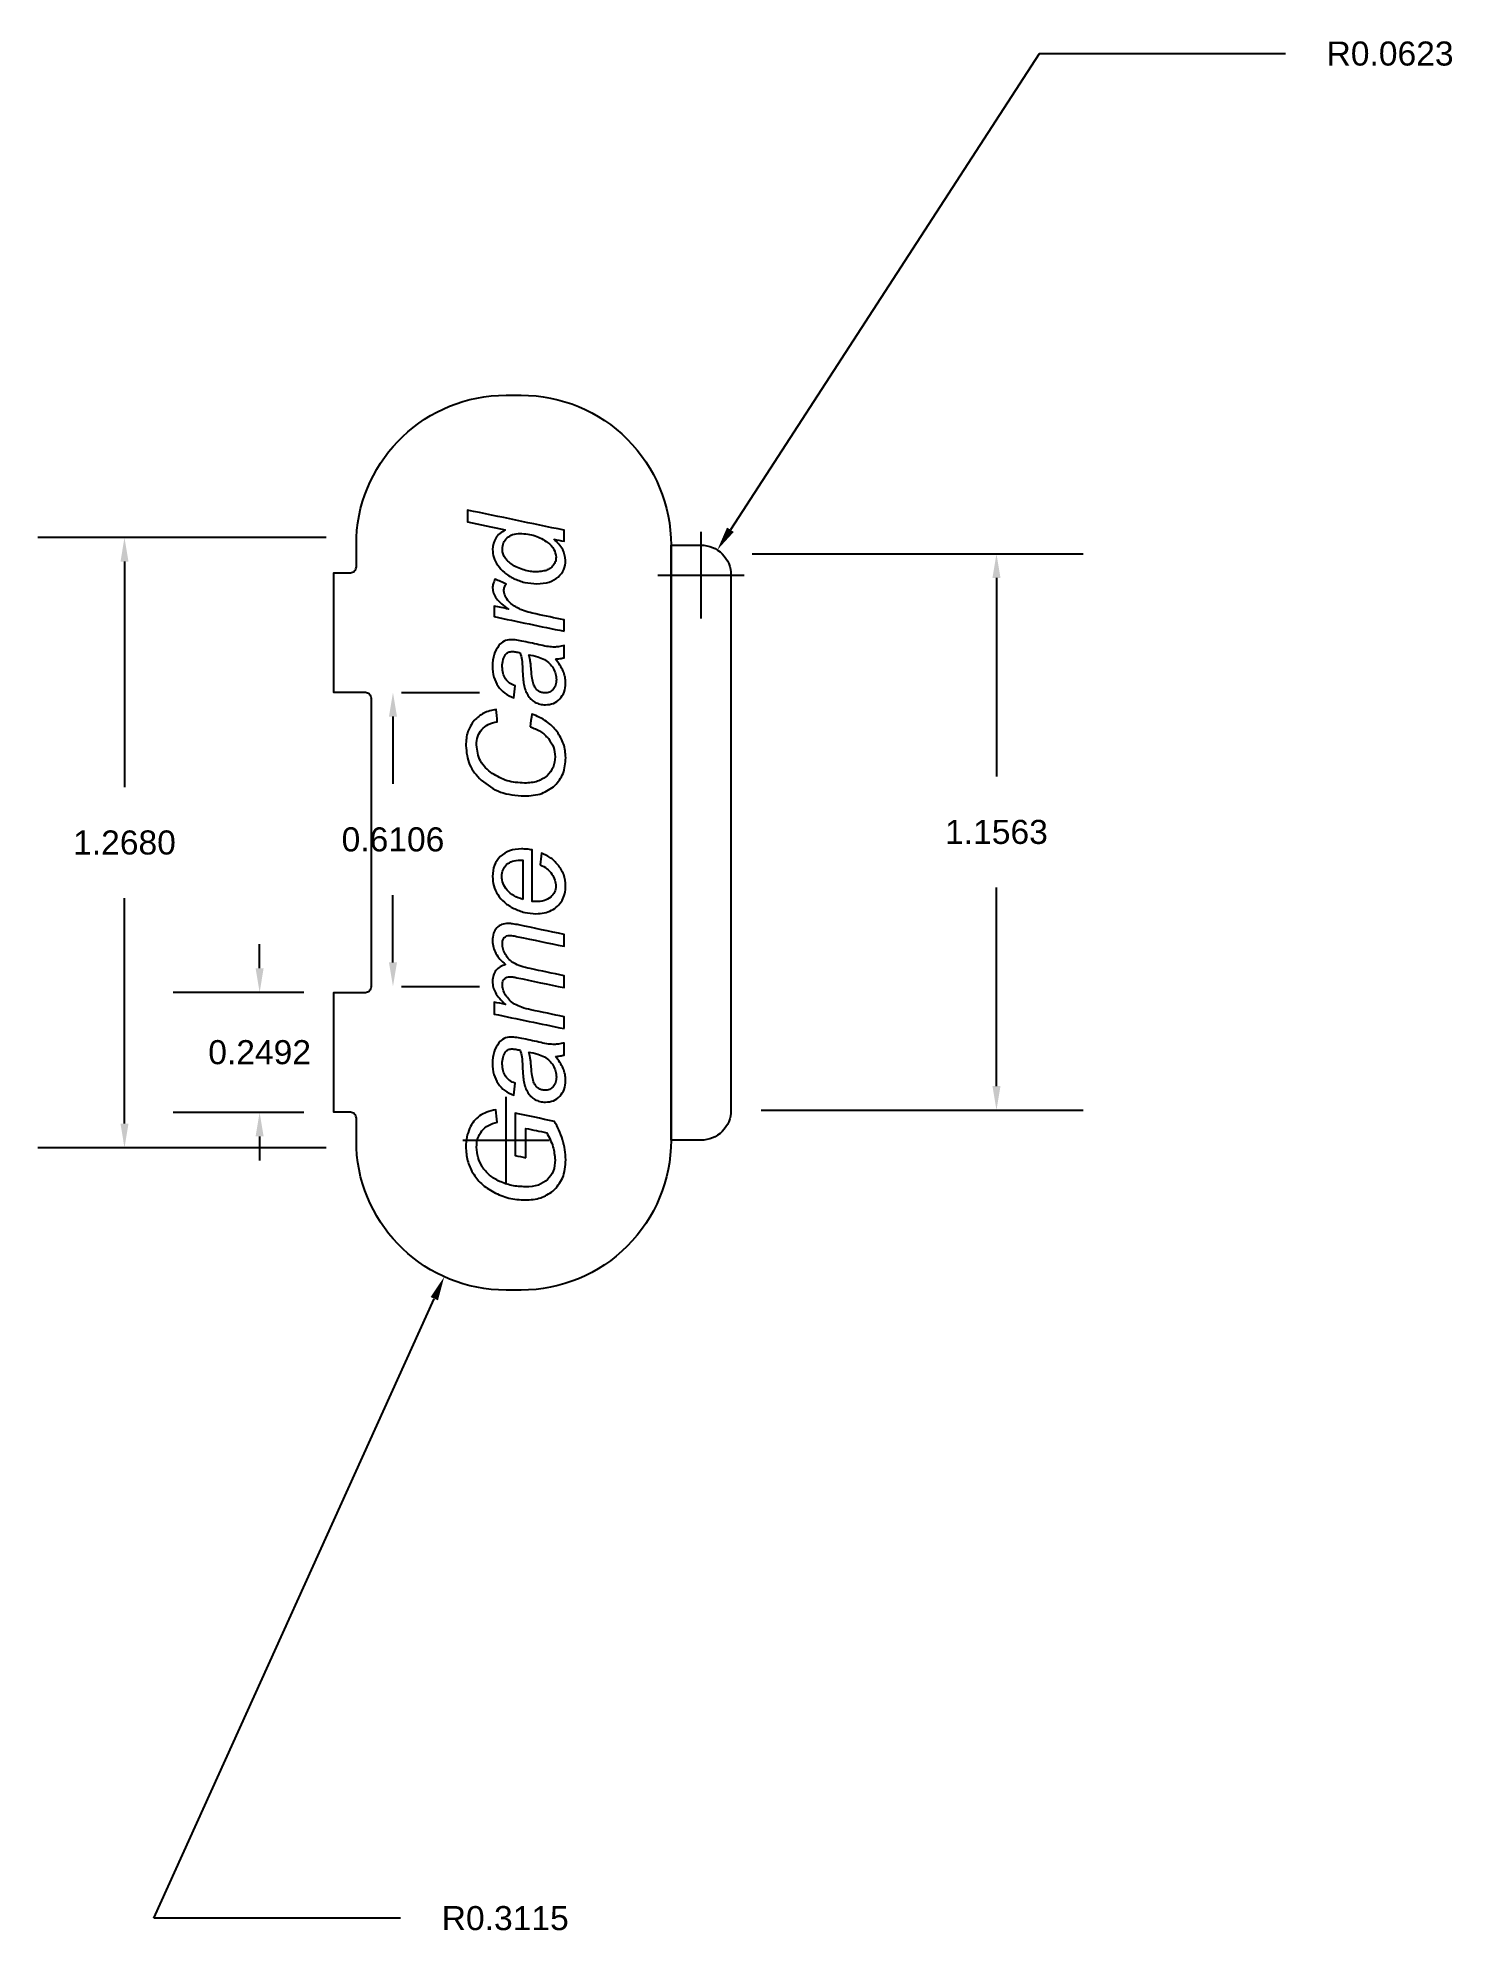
# Model space of a CAD drawing. Header units: inches. Extents: x 7.06 to 10, y 2.69 to 6.63.
import ezdxf

# ---------------------------------------------------------------- set-up
doc = ezdxf.new("R2010")
doc.units = ezdxf.units.IN
doc.header["$MEASUREMENT"] = 0
for name, color, linetype in [('Baza', 1, 'Continuous'), ('Cotare', 3, 'Continuous'), ('Litere', 2, 'Continuous')]:
    doc.layers.add(name, color=color, linetype=linetype)
doc.styles.get("Standard").update_dxf_attribs({"font": 'arial.ttf'})
doc.dimstyles.get("Standard").update_dxf_attribs({"dimtxt": 0.05, "dimasz": 0.05, "dimexe": 0.18, "dimexo": 0.0625, "dimgap": 0.09, "dimtad": 0, "dimtih": 1, "dimtoh": 1, "dimdec": 4, "dimzin": 0, "dimdsep": 46, "dimtxsty": 'Standard', "dimcen": 0.09, "dimadec": 0, "dimazin": 0, "dimtfac": 1, "dimtdec": 4, "dimtofl": 0, "dimtmove": 0, "dimatfit": 3, "dimfxl": 1, "dimtolj": 1, "dimtzin": 0, "dimarcsym": 0})

# ---------------------------------------------------------------- blocks, each defined once
blk = doc.blocks.new('*D3')
at = {"layer": 'Cotare', "color": 0, "lineweight": -2, "transparency": 16777216}
for p, q in [((8.0335, 4.251), (8.0335, 4.431)), ((7.9435, 4.341), (8.1235, 4.341)), ((7.3015, 2.7239), (7.8844, 4.0116)), ((7.814, 2.7239), (7.3015, 2.7239))]:
    blk.add_line(p, q, dxfattribs=at)
at = {"layer": 'Cotare', "color": 0, "transparency": 16777216}
blk.add_solid([(7.8768, 4.0151), (7.892, 4.0082), (7.9051, 4.0572)], dxfattribs=at)
at = {"layer": 'Defpoints', "color": 0, "transparency": 16777216}
for p in [(8.0335, 4.341), (7.9051, 4.0572)]:
    blk.add_point(p, dxfattribs=at)
at = {"layer": 'Cotare', "color": 0, "transparency": 16777216, "insert": (8.0319, 2.7239), "char_height": 0.05, "attachment_point": 5}
blk.add_mtext('\\A1;R0.3115', dxfattribs=at)
blk = doc.blocks.new('*D4')
at = {"layer": 'Cotare', "color": 0, "lineweight": -2, "transparency": 16777216}
for p, q in [((9.1416, 6.5991), (8.5, 5.6097)), ((9.6537, 6.5991), (9.1416, 6.5991)), ((8.4389, 5.4255), (8.4389, 5.6055)), ((8.3489, 5.5155), (8.5289, 5.5155))]:
    blk.add_line(p, q, dxfattribs=at)
at = {"layer": 'Cotare', "color": 0, "transparency": 16777216}
blk.add_solid([(8.493, 5.6143), (8.507, 5.6052), (8.4728, 5.5678)], dxfattribs=at)
at = {"layer": 'Defpoints', "color": 0, "transparency": 16777216}
for p in [(8.4728, 5.5678), (8.4389, 5.5155)]:
    blk.add_point(p, dxfattribs=at)
at = {"layer": 'Cotare', "color": 0, "transparency": 16777216, "insert": (9.8714, 6.5991), "char_height": 0.05, "attachment_point": 5}
blk.add_mtext('\\A1;R0.0623', dxfattribs=at)
blk = doc.blocks.new('*D5')
at = {"layer": 'Cotare', "color": 0, "lineweight": -2, "transparency": 16777216}
for p, q in [((7.6599, 5.5934), (7.0603, 5.5934)), ((7.2403, 5.5434), (7.2403, 5.0749)), ((7.2403, 4.3754), (7.2403, 4.8439)), ((7.6599, 4.3254), (7.0603, 4.3254))]:
    blk.add_line(p, q, dxfattribs=at)
at = {"layer": 'Cotare', "color": 0, "transparency": 16777216}
for points in [[(7.232, 5.5434), (7.2487, 5.5434), (7.2403, 5.5934)], [(7.232, 4.3754), (7.2487, 4.3754), (7.2403, 4.3254)]]:
    blk.add_solid(points, dxfattribs=at)
at = {"layer": 'Defpoints', "color": 0, "transparency": 16777216}
for p in [(7.2403, 5.5934), (7.7224, 5.5934), (7.7224, 4.3254)]:
    blk.add_point(p, dxfattribs=at)
at = {"layer": 'Cotare', "color": 0, "transparency": 16777216, "insert": (7.2403, 4.9594), "char_height": 0.05, "attachment_point": 5}
blk.add_mtext('\\A1;1.2680', dxfattribs=at)
blk = doc.blocks.new('*D6')
at = {"layer": 'Cotare', "color": 0, "lineweight": -2, "transparency": 16777216}
for p, q in [((7.816, 5.2713), (7.9785, 5.2713)), ((7.7985, 5.2213), (7.7985, 5.0815)), ((7.7985, 4.7106), (7.7985, 4.8504)), ((7.816, 4.6606), (7.9785, 4.6606))]:
    blk.add_line(p, q, dxfattribs=at)
at = {"layer": 'Cotare', "color": 0, "transparency": 16777216}
for points in [[(7.7901, 5.2213), (7.8068, 5.2213), (7.7985, 5.2713)], [(7.7901, 4.7106), (7.8068, 4.7106), (7.7985, 4.6606)]]:
    blk.add_solid(points, dxfattribs=at)
at = {"layer": 'Defpoints', "color": 0, "transparency": 16777216}
for p in [(7.7535, 5.2713), (7.7985, 5.2713), (7.7535, 4.6606)]:
    blk.add_point(p, dxfattribs=at)
at = {"layer": 'Cotare', "color": 0, "transparency": 16777216, "insert": (7.7985, 4.9659), "char_height": 0.05, "attachment_point": 5}
blk.add_mtext('\\A1;0.6106', dxfattribs=at)
blk = doc.blocks.new('*D7')
at = {"layer": 'Cotare', "color": 0, "lineweight": -2, "transparency": 16777216}
for p, q in [((7.5213, 4.6982), (7.5213, 4.7482)), ((7.6132, 4.6482), (7.3413, 4.6482)), ((7.6132, 4.3989), (7.3413, 4.3989)), ((7.5213, 4.3489), (7.5213, 4.2989))]:
    blk.add_line(p, q, dxfattribs=at)
at = {"layer": 'Cotare', "color": 0, "transparency": 16777216}
for points in [[(7.5129, 4.6982), (7.5296, 4.6982), (7.5213, 4.6482)], [(7.5129, 4.3489), (7.5296, 4.3489), (7.5213, 4.3989)]]:
    blk.add_solid(points, dxfattribs=at)
at = {"layer": 'Defpoints', "color": 0, "transparency": 16777216}
for p in [(7.5213, 4.6482), (7.6757, 4.6482), (7.6757, 4.3989)]:
    blk.add_point(p, dxfattribs=at)
at = {"layer": 'Cotare', "color": 0, "transparency": 16777216, "insert": (7.5213, 4.5236), "char_height": 0.05, "attachment_point": 5}
blk.add_mtext('\\A1;0.2492', dxfattribs=at)
blk = doc.blocks.new('*D8')
at = {"layer": 'Cotare', "color": 0, "lineweight": -2, "transparency": 16777216}
for p, q in [((8.5455, 5.5596), (9.2331, 5.5596)), ((9.0531, 5.5096), (9.0531, 5.097)), ((9.0531, 4.4533), (9.0531, 4.8659)), ((8.5637, 4.4033), (9.2331, 4.4033))]:
    blk.add_line(p, q, dxfattribs=at)
at = {"layer": 'Cotare', "color": 0, "transparency": 16777216}
for points in [[(9.0448, 5.5096), (9.0615, 5.5096), (9.0531, 5.5596)], [(9.0448, 4.4533), (9.0615, 4.4533), (9.0531, 4.4033)]]:
    blk.add_solid(points, dxfattribs=at)
at = {"layer": 'Defpoints', "color": 0, "transparency": 16777216}
for p in [(8.483, 5.5596), (9.0531, 5.5596), (8.5012, 4.4033)]:
    blk.add_point(p, dxfattribs=at)
at = {"layer": 'Cotare', "color": 0, "transparency": 16777216, "insert": (9.0531, 4.9814), "char_height": 0.05, "attachment_point": 5}
blk.add_mtext('\\A1;1.1563', dxfattribs=at)

msp = doc.modelspace()

# ---------------------------------------------------------------- linework, layer by layer
at = {"layer": 'Baza', "extrusion": (-1.83697e-16, -1.22465e-16, -1)}
msp.add_lwpolyline([(-8.43893, 4.34099), (-8.37662, 4.34099), (-8.37662, 5.57781), (-8.37662, 4.34099, 0.4142136), (-8.06508, 4.02945), (-8.03353, 4.02945, 0.3996375), (-7.72238, 4.32541), (-7.72238, 4.38648, -0.4142136), (-7.70992, 4.39894), (-7.67565, 4.39894), (-7.67565, 4.64817), (-7.74107, 4.64817, -0.4142136), (-7.75354, 4.66063), (-7.75354, 5.25879, -0.4142136), (-7.74107, 5.27125), (-7.67565, 5.27125), (-7.67565, 5.52049), (-7.70992, 5.52049, -0.4142136), (-7.72238, 5.53295), (-7.72238, 5.59339, 0.3996375), (-8.03353, 5.88935), (-8.06508, 5.88935, 0.4142136), (-8.37662, 5.57781), (-8.43893, 5.57781, 0.4142137), (-8.50123, 5.5155), (-8.50123, 4.4033, 0.4142143)], format="xyb", close=True, dxfattribs=at)
at = {"layer": 'Litere'}
for points, knots in [([(8.13305, 5.59019), (8.14014, 5.58347), (8.15309, 5.57121), (8.15607, 5.55374), (8.15742, 5.54583), (8.15679, 5.53923), (8.15553, 5.52605), (8.14661, 5.51628), (8.14216, 5.5114), (8.13611, 5.50739), (8.12275, 5.49855), (8.10667, 5.49796), (8.09787, 5.49764), (8.08928, 5.49805), (8.07247, 5.49886), (8.05694, 5.50535), (8.04933, 5.50852), (8.04259, 5.5122), (8.02983, 5.51917), (8.02071, 5.53045), (8.01641, 5.53577), (8.01321, 5.54108), (8.00712, 5.55121), (8.00599, 5.56296), (8.00545, 5.56856), (8.00666, 5.5771), (8.00913, 5.59466), (8.02398, 5.60446), (8.0316, 5.60949), (8.00554, 5.61497), (7.97949, 5.62044), (7.95343, 5.62592), (7.95343, 5.63413), (7.95343, 5.64235), (7.95343, 5.65056), (8.02033, 5.6366), (8.08723, 5.62263), (8.15413, 5.60867), (8.15413, 5.60105), (8.15413, 5.59343), (8.15413, 5.58581), (8.14711, 5.58727), (8.14008, 5.58873), (8.13305, 5.59019)], [0, 0, 0, 0, 0.0578281, 0.1056518, 0.1056518, 0.1056518, 0.1450413, 0.1842981, 0.1842981, 0.1842981, 0.2278409, 0.2804581, 0.2804581, 0.2804581, 0.3325533, 0.3825294, 0.3825294, 0.3825294, 0.428986, 0.4703905, 0.4703905, 0.4703905, 0.5077358, 0.5416497, 0.5416497, 0.5416497, 0.5919326, 0.645032, 0.645032, 0.645032, 1.645032, 1.645032, 1.645032, 2.645032, 2.645032, 2.645032, 3.645032, 3.645032, 3.645032, 4.645032, 4.645032, 4.645032, 5.645032, 5.645032, 5.645032, 5.645032]), ([(8.09321, 5.52228), (8.09777, 5.52233), (8.10588, 5.52242), (8.11373, 5.52442), (8.11717, 5.52529), (8.11997, 5.52647), (8.12557, 5.52884), (8.12969, 5.53332), (8.13175, 5.53556), (8.13345, 5.53814), (8.13692, 5.54341), (8.13735, 5.54972), (8.13757, 5.55295), (8.13663, 5.55858), (8.13459, 5.57085), (8.12515, 5.57905), (8.12004, 5.58348), (8.11162, 5.58883), (8.09409, 5.59996), (8.07333, 5.60119), (8.06254, 5.60182), (8.05725, 5.60157), (8.04737, 5.60109), (8.03931, 5.59542), (8.03557, 5.59279), (8.03274, 5.58956), (8.02702, 5.58305), (8.02624, 5.57442), (8.02585, 5.57006), (8.02601, 5.56718), (8.02631, 5.56152), (8.02866, 5.55637), (8.02982, 5.55384), (8.0315, 5.55131), (8.0352, 5.54575), (8.04044, 5.54159), (8.04331, 5.53933), (8.04684, 5.53698), (8.05439, 5.53195), (8.06292, 5.52886), (8.06747, 5.52721), (8.07202, 5.52577), (8.08042, 5.52313), (8.08919, 5.52255), (8.09321, 5.52228)], [0, 0, 0, 0, 0.02773848, 0.04937233, 0.04937233, 0.04937233, 0.06771778, 0.08610049, 0.08610049, 0.08610049, 0.10462992, 0.1240425, 0.1240425, 0.1240425, 0.15795807, 0.19781381, 0.19781381, 0.19781381, 0.25779416, 0.3226535, 0.3226535, 0.3226535, 0.3543138, 0.38170191, 0.38170191, 0.38170191, 0.40725586, 0.43326506, 0.43326506, 0.43326506, 0.45071884, 0.46758085, 0.46758085, 0.46758085, 0.48602024, 0.50818314, 0.50818314, 0.50818314, 0.53400332, 0.5634572, 0.5634572, 0.5634572, 0.59249643, 0.61704236, 0.61704236, 0.61704236, 0.61704236]), ([(8.15413, 5.39879), (8.10567, 5.40892), (8.0572, 5.41905), (8.00874, 5.42918), (8.00874, 5.43648), (8.00874, 5.44379), (8.00874, 5.45109), (8.01864, 5.44903), (8.02854, 5.44698), (8.03845, 5.44493), (8.03338, 5.44842), (8.02419, 5.45476), (8.01683, 5.46314), (8.01353, 5.4669), (8.01118, 5.4704), (8.00669, 5.47708), (8.00585, 5.48507), (8.00545, 5.48887), (8.00577, 5.49166), (8.00649, 5.49803), (8.00924, 5.50382), (8.01079, 5.50708), (8.01846, 5.50371), (8.02613, 5.50033), (8.03379, 5.49695), (8.03244, 5.49477), (8.02975, 5.49044), (8.02934, 5.48537), (8.02914, 5.48285), (8.02998, 5.47827), (8.03191, 5.46788), (8.03944, 5.46036), (8.04365, 5.45615), (8.05025, 5.45169), (8.06608, 5.44098), (8.08486, 5.43699), (8.09581, 5.43466), (8.11525, 5.43055), (8.13469, 5.42644), (8.15413, 5.42234), (8.15413, 5.41449), (8.15413, 5.40664), (8.15413, 5.39879)], [0, 0, 0, 0, 1, 1, 1, 2, 2, 2, 3, 3, 3, 3.0374703, 3.0679438, 3.0679438, 3.0679438, 3.093303, 3.1163122, 3.1163122, 3.1163122, 3.133344, 3.1552245, 3.1552245, 3.1552245, 4.1552245, 4.1552245, 4.1552245, 4.1707008, 4.1858864, 4.1858864, 4.1858864, 4.2137446, 4.2491213, 4.2491213, 4.2491213, 4.2974093, 4.3650545, 4.3650545, 4.3650545, 5.3650545, 5.3650545, 5.3650545, 6.3650545, 6.3650545, 6.3650545, 6.3650545]), ([(8.13606, 5.34088), (8.13944, 5.33678), (8.14577, 5.32912), (8.15021, 5.32024), (8.15229, 5.3161), (8.15378, 5.31203), (8.15681, 5.30381), (8.15722, 5.29506), (8.15742, 5.29063), (8.15702, 5.28435), (8.15626, 5.27234), (8.14903, 5.26276), (8.14558, 5.25819), (8.14129, 5.25459), (8.13252, 5.24724), (8.12109, 5.24633), (8.11525, 5.24586), (8.11136, 5.24607), (8.10379, 5.24646), (8.09699, 5.24979), (8.09369, 5.25141), (8.09072, 5.2534), (8.0848, 5.25739), (8.08068, 5.26322), (8.07863, 5.26613), (8.07685, 5.26947), (8.07307, 5.27656), (8.07138, 5.28442), (8.07048, 5.28858), (8.06994, 5.29261), (8.06854, 5.30312), (8.06813, 5.31373), (8.06788, 5.32027), (8.06761, 5.327), (8.06714, 5.33835), (8.06417, 5.34929), (8.06295, 5.35375), (8.05988, 5.35458), (8.05436, 5.35608), (8.04865, 5.35646), (8.04611, 5.35662), (8.04341, 5.35638), (8.03813, 5.35592), (8.03439, 5.35216), (8.03256, 5.35032), (8.03057, 5.34687), (8.0261, 5.33911), (8.02585, 5.33012), (8.02572, 5.32513), (8.02592, 5.3203), (8.02629, 5.31124), (8.03062, 5.3033), (8.03263, 5.2996), (8.03524, 5.2965), (8.04061, 5.2901), (8.04831, 5.28684), (8.05228, 5.28516), (8.05155, 5.2768), (8.05082, 5.26845), (8.05008, 5.2601), (8.04337, 5.26293), (8.03037, 5.2684), (8.02132, 5.27919), (8.01695, 5.2844), (8.0136, 5.29054), (8.00647, 5.30359), (8.00581, 5.31848), (8.00545, 5.32637), (8.0058, 5.33465), (8.00646, 5.35004), (8.01457, 5.36306), (8.01832, 5.36908), (8.02175, 5.37259), (8.02861, 5.37961), (8.03837, 5.38062), (8.04324, 5.38113), (8.04744, 5.38095), (8.05652, 5.38056), (8.06542, 5.3787), (8.07021, 5.37771), (8.08226, 5.37501), (8.09431, 5.37232), (8.10635, 5.36963), (8.11155, 5.36852), (8.12081, 5.36653), (8.13027, 5.36602), (8.13442, 5.36579), (8.13721, 5.36598), (8.14386, 5.36644), (8.15036, 5.36794), (8.15413, 5.36881), (8.15413, 5.36046), (8.15413, 5.3521), (8.15413, 5.34375), (8.15145, 5.34311), (8.14551, 5.34168), (8.13941, 5.34116), (8.13606, 5.34088)], [0, 0, 0, 0, 0.0323358, 0.0605419, 0.0605419, 0.0605419, 0.0868544, 0.113771, 0.113771, 0.113771, 0.1513034, 0.1855677, 0.1855677, 0.1855677, 0.2189179, 0.2537766, 0.2537766, 0.2537766, 0.2773521, 0.2995771, 0.2995771, 0.2995771, 0.3212533, 0.3428204, 0.3428204, 0.3428204, 0.3658644, 0.3917131, 0.3917131, 0.3917131, 0.4165562, 0.4565619, 0.4565619, 0.4565619, 0.4975569, 0.5257131, 0.5257131, 0.5257131, 0.5451231, 0.5606102, 0.5606102, 0.5606102, 0.5766316, 0.5919611, 0.5919611, 0.5919611, 0.6159865, 0.6459096, 0.6459096, 0.6459096, 0.67504, 0.7004673, 0.7004673, 0.7004673, 0.7248876, 0.7508018, 0.7508018, 0.7508018, 1.7508018, 1.7508018, 1.7508018, 1.794657, 1.8356289, 1.8356289, 1.8356289, 1.8778026, 1.9253598, 1.9253598, 1.9253598, 1.9750472, 2.0176707, 2.0176707, 2.0176707, 2.0467193, 2.0757008, 2.0757008, 2.0757008, 2.1013633, 2.131196, 2.131196, 2.131196, 3.131196, 3.131196, 3.131196, 3.1636119, 3.1890112, 3.1890112, 3.1890112, 3.2061024, 3.229717, 3.229717, 3.229717, 4.229717, 4.229717, 4.229717, 4.2465612, 4.2670617, 4.2670617, 4.2670617, 4.2670617]), ([(8.08048, 5.35005), (8.08113, 5.34827), (8.08245, 5.34462), (8.08323, 5.34083), (8.08363, 5.33889), (8.08403, 5.33624), (8.08502, 5.32963), (8.0856, 5.32297), (8.08595, 5.31897), (8.08649, 5.31279), (8.08739, 5.30249), (8.08984, 5.29246), (8.09081, 5.28844), (8.09189, 5.2857), (8.09393, 5.28046), (8.09817, 5.27678), (8.10019, 5.27503), (8.10239, 5.27371), (8.10678, 5.27108), (8.11189, 5.2707), (8.11443, 5.27051), (8.11773, 5.27079), (8.12421, 5.27134), (8.12913, 5.2756), (8.13155, 5.27769), (8.1335, 5.2805), (8.13776, 5.28663), (8.13808, 5.29411), (8.13825, 5.29816), (8.13797, 5.30226), (8.13738, 5.31059), (8.13365, 5.31805), (8.13175, 5.32185), (8.12936, 5.32544), (8.12455, 5.33267), (8.11727, 5.3374), (8.11361, 5.33978), (8.10897, 5.34191), (8.09838, 5.34676), (8.08691, 5.34887), (8.08048, 5.35005)], [0, 0, 0, 0, 0.01159319, 0.02365894, 0.02365894, 0.02365894, 0.0400416, 0.06454567, 0.06454567, 0.06454567, 0.10240814, 0.12763621, 0.12763621, 0.12763621, 0.14534243, 0.16144872, 0.16144872, 0.16144872, 0.17689225, 0.19227388, 0.19227388, 0.19227388, 0.21194232, 0.23098835, 0.23098835, 0.23098835, 0.25149205, 0.27569832, 0.27569832, 0.27569832, 0.30054677, 0.32620094, 0.32620094, 0.32620094, 0.35230078, 0.37868506, 0.37868506, 0.37868506, 0.40980493, 0.44962357, 0.44962357, 0.44962357, 0.44962357]), ([(8.08349, 5.20014), (8.08472, 5.20899), (8.08595, 5.21784), (8.08719, 5.2267), (8.09788, 5.22227), (8.11813, 5.21388), (8.13283, 5.19766), (8.13976, 5.19001), (8.14495, 5.18173), (8.15534, 5.16517), (8.15682, 5.14567), (8.15756, 5.13593), (8.15682, 5.12456), (8.1554, 5.10285), (8.14175, 5.08598), (8.13524, 5.07795), (8.12651, 5.07171), (8.10747, 5.05812), (8.084, 5.05708), (8.07131, 5.05652), (8.05422, 5.05769), (8.02115, 5.05996), (7.99451, 5.0796), (7.98163, 5.0891), (7.97241, 5.09938), (7.95393, 5.11995), (7.95132, 5.14747), (7.95001, 5.16125), (7.95055, 5.17118), (7.95158, 5.19001), (7.96213, 5.20558), (7.96712, 5.21294), (7.97345, 5.21885), (7.98648, 5.23104), (8.00407, 5.23423), (8.01312, 5.23587), (8.0139, 5.22752), (8.01467, 5.21917), (8.01545, 5.21082), (8.00883, 5.20933), (7.99658, 5.20659), (7.98723, 5.19828), (7.98293, 5.19445), (7.9798, 5.18988), (7.97321, 5.18026), (7.97254, 5.1686), (7.97218, 5.16249), (7.97367, 5.15071), (7.97672, 5.12661), (7.99536, 5.11095), (8.00491, 5.10293), (8.01494, 5.09718), (8.03566, 5.08531), (8.05954, 5.08393), (8.07185, 5.08322), (8.08125, 5.08359), (8.09849, 5.08427), (8.11265, 5.09399), (8.11909, 5.09841), (8.12384, 5.10396), (8.13359, 5.11534), (8.13477, 5.13031), (8.13538, 5.13798), (8.13479, 5.14478), (8.1336, 5.15852), (8.12578, 5.16989), (8.12182, 5.17563), (8.11665, 5.18092), (8.10579, 5.19203), (8.09116, 5.19735), (8.08349, 5.20014)], [0, 0, 0, 0, 1, 1, 1, 1.069762, 1.1321264, 1.1321264, 1.1321264, 1.1909145, 1.2497306, 1.2497306, 1.2497306, 1.3174898, 1.3791643, 1.3791643, 1.3791643, 1.4434555, 1.5192415, 1.5192415, 1.5192415, 1.6215452, 1.7173452, 1.7173452, 1.7173452, 1.7994363, 1.8817453, 1.8817453, 1.8817453, 1.9412333, 1.9945848, 1.9945848, 1.9945848, 2.0464067, 2.1013447, 2.1013447, 2.1013447, 3.1013447, 3.1013447, 3.1013447, 3.1420285, 3.1766249, 3.1766249, 3.1766249, 3.209883, 3.2465364, 3.2465364, 3.2465364, 3.3164339, 3.3896811, 3.3896811, 3.3896811, 3.4593893, 3.5336719, 3.5336719, 3.5336719, 3.5898099, 3.6366488, 3.6366488, 3.6366488, 3.680136, 3.7258927, 3.7258927, 3.7258927, 3.7668717, 3.8087093, 3.8087093, 3.8087093, 3.853331, 3.9025052, 3.9025052, 3.9025052, 3.9025052]), ([(8.10471, 4.91332), (8.10553, 4.92135), (8.10635, 4.92938), (8.10718, 4.93741), (8.11325, 4.93491), (8.12637, 4.92951), (8.13606, 4.91911), (8.14127, 4.91352), (8.14598, 4.90694), (8.15552, 4.8936), (8.15678, 4.87724), (8.15742, 4.86896), (8.15713, 4.86371), (8.15654, 4.85335), (8.15214, 4.84396), (8.14996, 4.83932), (8.14717, 4.83508), (8.14155, 4.82654), (8.13271, 4.82138), (8.12826, 4.81878), (8.12325, 4.81672), (8.11286, 4.81246), (8.10163, 4.81198), (8.09581, 4.81173), (8.08789, 4.81221), (8.07185, 4.81318), (8.05708, 4.81954), (8.04961, 4.82275), (8.04273, 4.82653), (8.02963, 4.83374), (8.02062, 4.84564), (8.01634, 4.8513), (8.01316, 4.85725), (8.00683, 4.86911), (8.00591, 4.88253), (8.00545, 4.88922), (8.00601, 4.89733), (8.00707, 4.91291), (8.0169, 4.92499), (8.02161, 4.93077), (8.02774, 4.9353), (8.0408, 4.94494), (8.05706, 4.94584), (8.06569, 4.94631), (8.0693, 4.94622), (8.07665, 4.94605), (8.08391, 4.94495), (8.0876, 4.94439), (8.0876, 4.90871), (8.0876, 4.87302), (8.0876, 4.83733), (8.08894, 4.83717), (8.09149, 4.83687), (8.09405, 4.83681), (8.09526, 4.83678), (8.10144, 4.837), (8.1127, 4.83739), (8.12215, 4.84343), (8.12641, 4.84616), (8.12955, 4.84943), (8.13572, 4.85587), (8.13668, 4.86473), (8.13716, 4.86909), (8.13676, 4.8734), (8.13592, 4.88239), (8.13124, 4.89012), (8.12881, 4.89415), (8.12562, 4.89807), (8.119, 4.90621), (8.10959, 4.91089), (8.10471, 4.91332)], [0, 0, 0, 0, 1, 1, 1, 1.039702, 1.0857394, 1.0857394, 1.0857394, 1.1342496, 1.1840135, 1.1840135, 1.1840135, 1.2158096, 1.2468298, 1.2468298, 1.2468298, 1.2773957, 1.3084644, 1.3084644, 1.3084644, 1.3413268, 1.3766012, 1.3766012, 1.3766012, 1.4247524, 1.4740767, 1.4740767, 1.4740767, 1.5214659, 1.5643214, 1.5643214, 1.5643214, 1.605058, 1.6455534, 1.6455534, 1.6455534, 1.6939419, 1.7384345, 1.7384345, 1.7384345, 1.7840377, 1.8355767, 1.8355767, 1.8355767, 1.8576434, 1.8804358, 1.8804358, 1.8804358, 2.8804358, 2.8804358, 2.8804358, 2.8887103, 2.8961105, 2.8961105, 2.8961105, 2.9330812, 2.9634959, 2.9634959, 2.9634959, 2.9903507, 3.0164307, 3.0164307, 3.0164307, 3.0425226, 3.0708827, 3.0708827, 3.0708827, 3.1013881, 3.1342905, 3.1342905, 3.1342905, 3.1342905]), ([(8.0687, 4.8413), (8.0687, 4.8685), (8.0687, 4.8957), (8.0687, 4.9229), (8.06761, 4.92294), (8.06578, 4.923), (8.06396, 4.92303), (8.06323, 4.92304), (8.05756, 4.9228), (8.04712, 4.92237), (8.03858, 4.91644), (8.03468, 4.91373), (8.03179, 4.91035), (8.02588, 4.90346), (8.02513, 4.89439), (8.02476, 4.88977), (8.02525, 4.88455), (8.02625, 4.87391), (8.03252, 4.86523), (8.03571, 4.86081), (8.04007, 4.85666), (8.04955, 4.84765), (8.06199, 4.84353), (8.0687, 4.8413)], [0, 0, 0, 0, 1, 1, 1, 1.0067006, 1.0111659, 1.0111659, 1.0111659, 1.0450211, 1.0734943, 1.0734943, 1.0734943, 1.0999701, 1.1275753, 1.1275753, 1.1275753, 1.1590145, 1.1917071, 1.1917071, 1.1917071, 1.2280927, 1.270694, 1.270694, 1.270694, 1.270694]), ([(8.15413, 4.57283), (8.10567, 4.58296), (8.0572, 4.59309), (8.00874, 4.60322), (8.00874, 4.61148), (8.00874, 4.61974), (8.00874, 4.628), (8.01673, 4.62631), (8.02471, 4.62462), (8.0327, 4.62293), (8.02812, 4.62711), (8.02001, 4.63451), (8.01397, 4.64366), (8.01134, 4.64765), (8.00962, 4.65137), (8.00616, 4.65886), (8.00569, 4.66711), (8.00545, 4.67126), (8.0057, 4.67552), (8.00617, 4.6837), (8.01055, 4.69061), (8.01264, 4.69392), (8.01534, 4.69671), (8.02095, 4.70249), (8.02869, 4.70474), (8.0327, 4.7059), (8.0285, 4.70951), (8.02057, 4.71633), (8.0149, 4.72511), (8.01223, 4.72924), (8.01025, 4.73336), (8.00633, 4.74153), (8.00574, 4.75057), (8.00545, 4.75505), (8.00564, 4.76054), (8.00598, 4.7705), (8.01157, 4.77869), (8.01408, 4.78236), (8.01739, 4.78502), (8.02444, 4.79067), (8.0335, 4.79119), (8.03831, 4.79147), (8.04128, 4.79126), (8.04875, 4.79073), (8.05608, 4.78922), (8.06049, 4.78832), (8.0917, 4.78179), (8.12292, 4.77527), (8.15413, 4.76874), (8.15413, 4.76048), (8.15413, 4.75222), (8.15413, 4.74396), (8.1221, 4.75062), (8.09006, 4.75729), (8.05803, 4.76395), (8.05467, 4.7647), (8.04911, 4.76594), (8.04344, 4.76638), (8.04119, 4.76655), (8.03897, 4.7664), (8.03473, 4.7661), (8.0315, 4.76335), (8.02996, 4.76203), (8.02876, 4.76028), (8.02616, 4.75645), (8.02596, 4.75181), (8.02585, 4.7493), (8.02618, 4.7455), (8.02687, 4.73752), (8.03061, 4.73043), (8.03256, 4.72671), (8.03494, 4.72311), (8.03964, 4.716), (8.04668, 4.71121), (8.05015, 4.70884), (8.0547, 4.7067), (8.06541, 4.70166), (8.07698, 4.69914), (8.08363, 4.69769), (8.10713, 4.69276), (8.13063, 4.68783), (8.15413, 4.6829), (8.15413, 4.67464), (8.15413, 4.66638), (8.15413, 4.65812), (8.12141, 4.66496), (8.08869, 4.67181), (8.05597, 4.67866), (8.05313, 4.67928), (8.04843, 4.68032), (8.04363, 4.6807), (8.04173, 4.68085), (8.0395, 4.68069), (8.0352, 4.68039), (8.03185, 4.67769), (8.03023, 4.6764), (8.02896, 4.67476), (8.0263, 4.67137), (8.02601, 4.66706), (8.02585, 4.66483), (8.0262, 4.66116), (8.02693, 4.65335), (8.03061, 4.64641), (8.03256, 4.64272), (8.03504, 4.63903), (8.04006, 4.63155), (8.04749, 4.62647), (8.05125, 4.62389), (8.05603, 4.62151), (8.06689, 4.6161), (8.07876, 4.61346), (8.08541, 4.61198), (8.10832, 4.60719), (8.13123, 4.6024), (8.15413, 4.59761), (8.15413, 4.58935), (8.15413, 4.58109), (8.15413, 4.57283)], [0, 0, 0, 0, 1, 1, 1, 2, 2, 2, 3, 3, 3, 3.0377128, 3.0667986, 3.0667986, 3.0667986, 3.0916145, 3.1168038, 3.1168038, 3.1168038, 3.1424259, 3.1659712, 3.1659712, 3.1659712, 3.189305, 3.2143286, 3.2143286, 3.2143286, 3.2479821, 3.2778993, 3.2778993, 3.2778993, 3.3055512, 3.3327349, 3.3327349, 3.3327349, 3.3655058, 3.3921876, 3.3921876, 3.3921876, 3.4174963, 3.4461287, 3.4461287, 3.4461287, 3.464338, 3.4918308, 3.4918308, 3.4918308, 4.4918308, 4.4918308, 4.4918308, 5.4918308, 5.4918308, 5.4918308, 6.4918308, 6.4918308, 6.4918308, 6.5127915, 6.5265987, 6.5265987, 6.5265987, 6.5397773, 6.5518536, 6.5518536, 6.5518536, 6.5645996, 6.5796058, 6.5796058, 6.5796058, 6.6026731, 6.628067, 6.628067, 6.628067, 6.6542077, 6.6796123, 6.6796123, 6.6796123, 6.7102814, 6.7517305, 6.7517305, 6.7517305, 7.7517305, 7.7517305, 7.7517305, 8.7517305, 8.7517305, 8.7517305, 9.7517305, 9.7517305, 9.7517305, 9.7694898, 9.7811242, 9.7811242, 9.7811242, 9.7944342, 9.8067983, 9.8067983, 9.8067983, 9.819193, 9.8325315, 9.8325315, 9.8325315, 9.8548056, 9.8800402, 9.8800402, 9.8800402, 9.906963, 9.9345459, 9.9345459, 9.9345459, 9.9670775, 10.0085222, 10.0085222, 10.0085222, 11.0085222, 11.0085222, 11.0085222, 12.0085222, 12.0085222, 12.0085222, 12.0085222]), ([(8.13606, 4.51505), (8.13944, 4.51096), (8.14577, 4.50329), (8.15021, 4.49441), (8.15229, 4.49027), (8.15378, 4.48621), (8.15681, 4.47799), (8.15722, 4.46923), (8.15742, 4.46481), (8.15702, 4.45853), (8.15626, 4.44651), (8.14903, 4.43693), (8.14558, 4.43236), (8.14129, 4.42877), (8.13252, 4.42142), (8.12109, 4.4205), (8.11525, 4.42004), (8.11136, 4.42024), (8.10379, 4.42063), (8.09699, 4.42396), (8.09369, 4.42558), (8.09072, 4.42758), (8.0848, 4.43156), (8.08068, 4.43739), (8.07863, 4.4403), (8.07685, 4.44364), (8.07307, 4.45073), (8.07138, 4.4586), (8.07048, 4.46275), (8.06994, 4.46678), (8.06854, 4.4773), (8.06813, 4.4879), (8.06788, 4.49445), (8.06761, 4.50117), (8.06714, 4.51252), (8.06417, 4.52346), (8.06295, 4.52792), (8.05988, 4.52876), (8.05436, 4.53026), (8.04865, 4.53063), (8.04611, 4.53079), (8.04341, 4.53056), (8.03813, 4.53009), (8.03439, 4.52633), (8.03256, 4.5245), (8.03057, 4.52104), (8.0261, 4.51328), (8.02585, 4.50429), (8.02572, 4.49931), (8.02592, 4.49447), (8.02629, 4.48542), (8.03062, 4.47747), (8.03263, 4.47377), (8.03524, 4.47067), (8.04061, 4.46427), (8.04831, 4.46101), (8.05228, 4.45933), (8.05155, 4.45098), (8.05082, 4.44263), (8.05008, 4.43428), (8.04337, 4.4371), (8.03037, 4.44258), (8.02132, 4.45337), (8.01695, 4.45858), (8.0136, 4.46471), (8.00647, 4.47776), (8.00581, 4.49265), (8.00545, 4.50054), (8.0058, 4.50882), (8.00646, 4.52421), (8.01457, 4.53724), (8.01832, 4.54325), (8.02175, 4.54677), (8.02861, 4.55379), (8.03837, 4.5548), (8.04324, 4.5553), (8.04744, 4.55512), (8.05652, 4.55473), (8.06542, 4.55288), (8.07021, 4.55188), (8.08226, 4.54919), (8.09431, 4.54649), (8.10635, 4.5438), (8.11155, 4.54269), (8.12081, 4.5407), (8.13027, 4.54019), (8.13442, 4.53997), (8.13721, 4.54016), (8.14386, 4.54061), (8.15036, 4.54211), (8.15413, 4.54298), (8.15413, 4.53463), (8.15413, 4.52628), (8.15413, 4.51793), (8.15145, 4.51728), (8.14551, 4.51586), (8.13941, 4.51534), (8.13606, 4.51505)], [0, 0, 0, 0, 0.0323359, 0.0605419, 0.0605419, 0.0605419, 0.0868544, 0.1137709, 0.1137709, 0.1137709, 0.1513034, 0.1855677, 0.1855677, 0.1855677, 0.2189179, 0.2537766, 0.2537766, 0.2537766, 0.2773521, 0.2995771, 0.2995771, 0.2995771, 0.3212533, 0.3428203, 0.3428203, 0.3428203, 0.3658644, 0.3917129, 0.3917129, 0.3917129, 0.416556, 0.4565617, 0.4565617, 0.4565617, 0.4975568, 0.5257131, 0.5257131, 0.5257131, 0.5451231, 0.5606102, 0.5606102, 0.5606102, 0.5766316, 0.5919612, 0.5919612, 0.5919612, 0.6159865, 0.6459097, 0.6459097, 0.6459097, 0.6750403, 0.7004675, 0.7004675, 0.7004675, 0.7248876, 0.7508019, 0.7508019, 0.7508019, 1.7508019, 1.7508019, 1.7508019, 1.794657, 1.8356289, 1.8356289, 1.8356289, 1.8778026, 1.9253599, 1.9253599, 1.9253599, 1.9750474, 2.0176708, 2.0176708, 2.0176708, 2.0467195, 2.075701, 2.075701, 2.075701, 2.1013634, 2.1311962, 2.1311962, 2.1311962, 3.1311962, 3.1311962, 3.1311962, 3.163612, 3.1890113, 3.1890113, 3.1890113, 3.2061025, 3.2297171, 3.2297171, 3.2297171, 4.2297171, 4.2297171, 4.2297171, 4.2465613, 4.2670618, 4.2670618, 4.2670618, 4.2670618]), ([(8.08048, 4.52422), (8.08113, 4.52244), (8.08245, 4.5188), (8.08323, 4.515), (8.08363, 4.51307), (8.08403, 4.51042), (8.08502, 4.5038), (8.0856, 4.49714), (8.08595, 4.49315), (8.08649, 4.48696), (8.08739, 4.47666), (8.08984, 4.46663), (8.09081, 4.46261), (8.09189, 4.45987), (8.09393, 4.45463), (8.09817, 4.45095), (8.10019, 4.4492), (8.10239, 4.44788), (8.10678, 4.44525), (8.11189, 4.44487), (8.11443, 4.44468), (8.11773, 4.44496), (8.12421, 4.44551), (8.12913, 4.44977), (8.13155, 4.45187), (8.1335, 4.45468), (8.13776, 4.4608), (8.13808, 4.46828), (8.13825, 4.47234), (8.13797, 4.47643), (8.13738, 4.48476), (8.13365, 4.49223), (8.13175, 4.49602), (8.12936, 4.49961), (8.12455, 4.50684), (8.11727, 4.51158), (8.11361, 4.51396), (8.10897, 4.51608), (8.09838, 4.52093), (8.08691, 4.52304), (8.08048, 4.52422)], [0, 0, 0, 0, 0.01159313, 0.023659, 0.023659, 0.023659, 0.04004148, 0.06454567, 0.06454567, 0.06454567, 0.10240809, 0.12763609, 0.12763609, 0.12763609, 0.14534221, 0.16144863, 0.16144863, 0.16144863, 0.17689218, 0.19227381, 0.19227381, 0.19227381, 0.21194224, 0.23098841, 0.23098841, 0.23098841, 0.251492, 0.27569828, 0.27569828, 0.27569828, 0.30054666, 0.32620083, 0.32620083, 0.32620083, 0.35230062, 0.37868505, 0.37868505, 0.37868505, 0.40980483, 0.44962349, 0.44962349, 0.44962349, 0.44962349]), ([(8.075, 4.30449), (8.06743, 4.30608), (8.05985, 4.30768), (8.05228, 4.30928), (8.05228, 4.33858), (8.05228, 4.36787), (8.05228, 4.39717), (8.07952, 4.39147), (8.10676, 4.38576), (8.13401, 4.38006), (8.13735, 4.37424), (8.14426, 4.3622), (8.14869, 4.34906), (8.15099, 4.34227), (8.1529, 4.3353), (8.15666, 4.32162), (8.15726, 4.30746), (8.15756, 4.30052), (8.15681, 4.28715), (8.15541, 4.26219), (8.13883, 4.24367), (8.13113, 4.23507), (8.12288, 4.22977), (8.10545, 4.21856), (8.0847, 4.21745), (8.07377, 4.21687), (8.06209, 4.21748), (8.03915, 4.21868), (8.01825, 4.22816), (8.00799, 4.23282), (7.99888, 4.23827), (7.98148, 4.24869), (7.96976, 4.2652), (7.96418, 4.27307), (7.96004, 4.28146), (7.95166, 4.2985), (7.95056, 4.31746), (7.95001, 4.32708), (7.95028, 4.33391), (7.95081, 4.34711), (7.95549, 4.35945), (7.95774, 4.36541), (7.96043, 4.37066), (7.96559, 4.38073), (7.97427, 4.38796), (7.97841, 4.39142), (7.98328, 4.39426), (7.99382, 4.40041), (8.00575, 4.40302), (8.01216, 4.40443), (8.01312, 4.39567), (8.01408, 4.3869), (8.01504, 4.37814), (8.00866, 4.37648), (7.99656, 4.37332), (7.98759, 4.36465), (7.98334, 4.36055), (7.98013, 4.35562), (7.97335, 4.34522), (7.97268, 4.33279), (7.97232, 4.32625), (7.97283, 4.3191), (7.97385, 4.30469), (7.98071, 4.29199), (7.98416, 4.28559), (7.98878, 4.27954), (7.99844, 4.26685), (8.01253, 4.25933), (8.0199, 4.25541), (8.0283, 4.25211), (8.04575, 4.24528), (8.06448, 4.24451), (8.07418, 4.24411), (8.08334, 4.24446), (8.10009, 4.2451), (8.11373, 4.25469), (8.11991, 4.25903), (8.12442, 4.26471), (8.13397, 4.27673), (8.13489, 4.29211), (8.13538, 4.30024), (8.13447, 4.30945), (8.1325, 4.32932), (8.12315, 4.34701), (8.11813, 4.35651), (8.10375, 4.35952), (8.08938, 4.36254), (8.075, 4.36555), (8.075, 4.34519), (8.075, 4.32484), (8.075, 4.30449)], [0, 0, 0, 0, 1, 1, 1, 2, 2, 2, 3, 3, 3, 3.0409469, 3.0846142, 3.0846142, 3.0846142, 3.128679, 3.1710183, 3.1710183, 3.1710183, 3.2501672, 3.3187227, 3.3187227, 3.3187227, 3.3776808, 3.4432898, 3.4432898, 3.4432898, 3.5141138, 3.5823475, 3.5823475, 3.5823475, 3.6464666, 3.7047901, 3.7047901, 3.7047901, 3.7613869, 3.819635, 3.819635, 3.819635, 3.8611224, 3.8998089, 3.8998089, 3.8998089, 3.9354864, 3.968155, 3.968155, 3.968155, 4.0024164, 4.0422767, 4.0422767, 4.0422767, 5.0422767, 5.0422767, 5.0422767, 5.081797, 5.1172809, 5.1172809, 5.1172809, 5.1526332, 5.1918605, 5.1918605, 5.1918605, 5.2351871, 5.2790697, 5.2790697, 5.2790697, 5.3250748, 5.375416, 5.375416, 5.375416, 5.4302158, 5.4891335, 5.4891335, 5.4891335, 5.5438012, 5.5890414, 5.5890414, 5.5890414, 5.6322879, 5.6807215, 5.6807215, 5.6807215, 5.7367377, 5.8016994, 5.8016994, 5.8016994, 6.8016994, 6.8016994, 6.8016994, 7.8016994, 7.8016994, 7.8016994, 7.8016994])]:
    msp.add_open_spline(points, degree=3, knots=knots, dxfattribs=at)

# ---------------------------------------------------------------- dimensions: what is measured, and where the dimension line sits
at = {"layer": 'Cotare'}
for center, mpoint, picture, middle in [((8.43893, 5.5155), (8.47283, 5.56778), '*D4', (9.87138, 6.59908)), ((8.03353, 4.34099), (7.90505, 4.05718), '*D3', (8.0319, 2.72387))]:
    dim = msp.add_radius_dim(center=center, mpoint=mpoint, dimstyle='Standard', dxfattribs=at)
    dim.commit()
    dim.dimension.update_dxf_attribs({"geometry": picture, "text_midpoint": middle, "dimtype": 164})
for base, p1, p2, picture, middle in [((7.24034, 5.59339), (7.72238, 4.32541), (7.72238, 5.59339), '*D5', (7.24034, 4.9594)), ((9.05312, 5.55956), (8.50123, 4.4033), (8.48298, 5.55956), '*D8', (9.05312, 4.98143)), ((7.79847, 5.27125), (7.75354, 4.66063), (7.75354, 5.27125), '*D6', (7.79847, 4.96594)), ((7.52128, 4.64817), (7.67565, 4.39894), (7.67565, 4.64817), '*D7', (7.52128, 4.52355))]:
    dim = msp.add_linear_dim(base=base, p1=p1, p2=p2, angle=90, dimstyle='Standard', dxfattribs=at)
    dim.commit()
    dim.dimension.update_dxf_attribs({"geometry": picture, "text_midpoint": middle})

doc.saveas('drawing.dxf')
